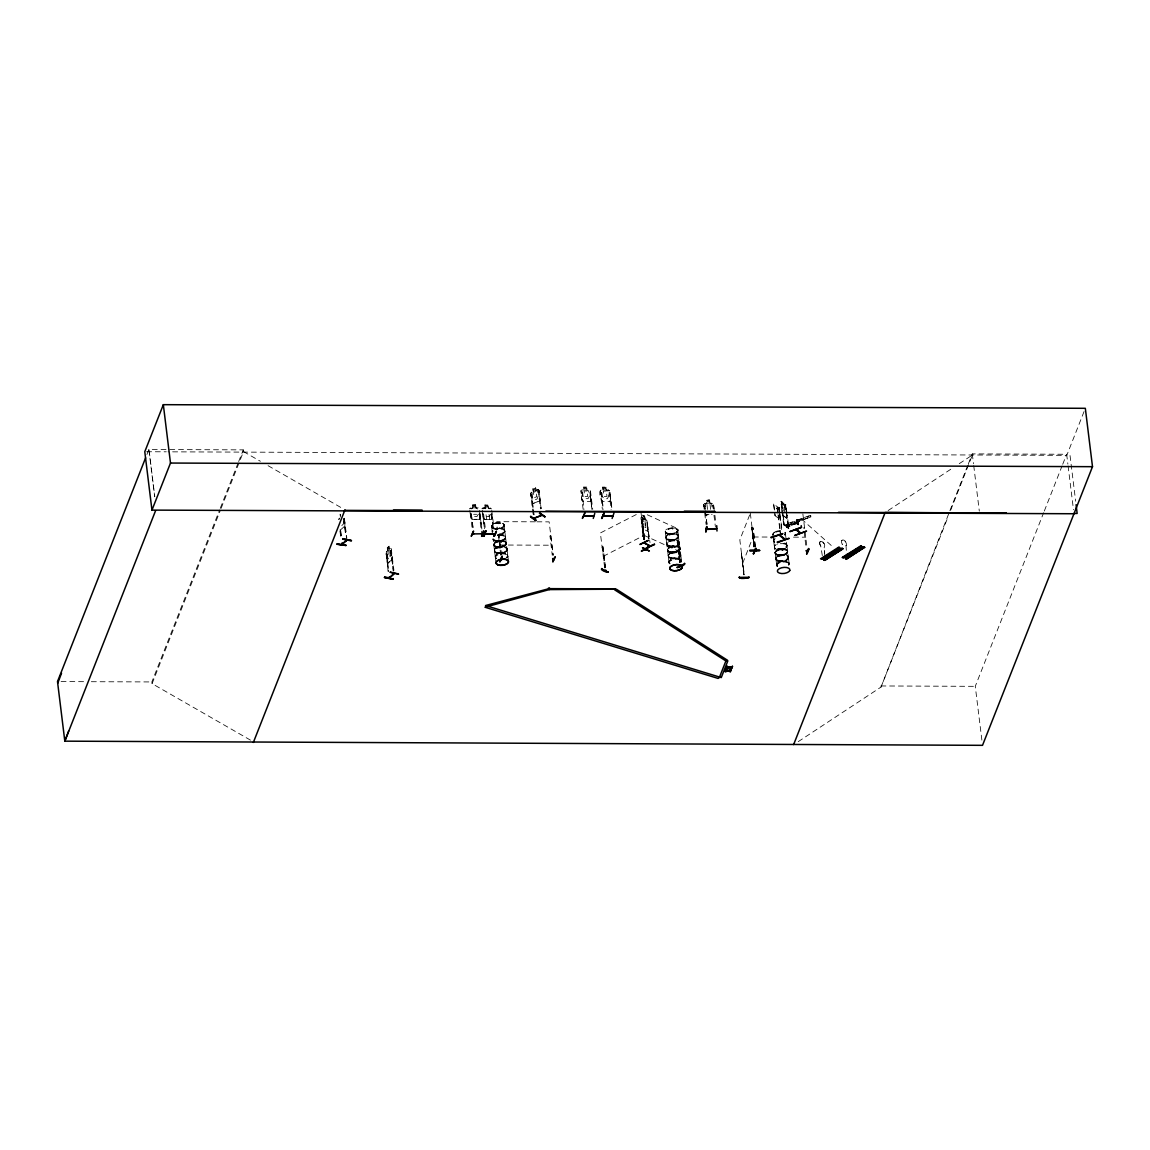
<?xml version="1.0" encoding="UTF-8"?>
<svg xmlns="http://www.w3.org/2000/svg" width="1150" height="1150" viewBox="0 0 1150 1150"><rect width="100%" height="100%" fill="white"/><g stroke="black" fill="none" stroke-linecap="round" stroke-linejoin="round"><path stroke-width="0.75" stroke-dasharray="5 3.75" d="M507.15 549.226L507.021 550.16A6.368 3.076 -7 0 0 498.769 547.386L498.654 546.825A6.282 3.033 -7 0 1 506.834 549.456A6.282 3.033 -7 0 1 496.584 552.115A6.282 3.033 -7 0 1 498.698 546.724L498.482 546.71M668.495 557.017L668.265 555.076M781.411 555.177L780.275 554.458L780.102 555.508A6.368 3.076 -7 0 1 788.354 558.296L788.023 556.255M789.101 564.894L788.943 562.896M797.741 521.194L797.108 520.677M493.666 544.712L494.026 545.761M506.431 543.346C504.448 538.947 496.283 540.141 493.767 543.792L493.695 544.971M670.464 534.348C649.304 526.858 696.296 526.269 670.292 534.348A6.368 3.076 -7 0 0 668.078 539.81A6.368 3.076 -7 0 0 678.471 537.122L678.514 537.036A6.368 3.076 -7 0 0 670.234 534.348M680.124 548.435L680.009 549.513M772.771 534.736L774.367 532.22L780.376 530.653A6.282 3.033 -7 0 0 772.886 534.577L773.576 540.083M774.999 552.776L775.359 553.869M494.486 550.347L493.134 539.307M495.276 556.787L494.586 551.195M504.807 531.329L505.54 536.949A6.368 3.076 -7 0 1 500.293 541.19A6.368 3.076 -7 0 1 493.005 539.005M505.598 537.711L506.978 548.78M679.334 542.973L680.671 554.027M680.786 554.961L681.476 560.51M775.819 558.44L774.467 547.414M786.945 545.876L788.311 556.873M340.774 529.661L344.799 526.067L344.612 519.642M386.544 551.54L387.952 563.155L392.078 559.576L392.251 556.241M786.787 515.689L786.6 518.262L782.92 515.286M704.734 506.058L703.829 506.129L704.734 506.058L705.151 509.393M706.661 503.168L703.512 504.433L704.073 509.062M712.756 505.267L713.647 505.195L712.756 505.267L713.144 508.774M504.807 531.228L504.764 531.803M507.078 549.542L507.783 555.249M507.869 555.982L508.473 561.2M668.207 555.694L666.827 544.539M788.483 557.391L788.339 558.325A6.368 3.076 -7 0 1 777.946 560.999A6.368 3.076 -7 0 1 780.102 555.522M647.565 531.142L647.838 528.684M665.936 537.366L665.304 531.774M668.984 562.178L668.265 556.399M492.214 532.033L492.315 531.228M495.966 528.669L496.714 527.994M496.024 528.784L497.864 528.31L497.001 529.014M496.987 528.885L497.174 527.965M498.741 523.164L498.971 523.149M499.747 546.581L498.597 546.854M498.942 546.322L499.387 547.184M499.848 546.811L499.258 547.371L499.819 546.624M500.768 542.225L501.63 542.067M501.616 541.837L501.285 542.081M497.361 535.253A6.282 3.033 -7 0 0 504.821 531.76L504.462 529.834M505.54 538.243L505.31 536.317M504.836 545.819L506.316 544.223L506.072 542.283M670.393 534.161L670.579 533.255L671.528 533.988M670.508 534.103L671.571 533.629M671.212 533.528L670.464 533.614M672.247 528.655L672.764 529.187M672.678 551.842C670.551 553.279 673.799 550.577 673.785 552.359M672.52 552.503L672.348 552.388A6.368 3.076 -7 0 1 680.685 555.148A6.368 3.076 -7 0 1 670.292 557.851A6.368 3.076 -7 0 1 672.448 552.388L679.449 550.131M672.75 552.288L673.138 551.655M673.828 551.986L672.98 552.704M674.604 547.572L675.251 547.041M679.492 550.361L679.794 547.601M669.314 563.486L669.314 563.486A6.368 3.076 -7 0 1 674.892 558.842A6.368 3.076 -7 0 1 681.519 561.933L681.274 560.007M773.648 539.451L773.893 541.492M775.114 551.928L775.028 553.107L775.646 551.109C778.651 548.521 785.867 547.098 787.779 551.482C785.45 547.501 778.751 548.78 775.704 551.353M779.571 555.163L780.879 555.004M782.69 549.729L781.957 550.261L783.006 550.131M782.776 550.318L782.173 549.801L782.992 549.988M781.957 550.088L782.417 550.261M787.664 552.331L787.736 551.181M495.348 556.197L495.607 558.196M507.811 556.614L507.552 554.688M539.925 497.921L539.408 501.127L532.752 503.657L530.639 493.508L533.241 491.395L532.048 492.948L532.709 498.309L534.391 500.063L537.021 499.043L538.143 496.196L537.481 490.834L535.957 490.418C536.015 482.914 534.405 492.962 537.913 489.497L538.991 490.216L541.061 508.458M494.5 549.858L494.816 551.712M504.778 531.746L504.793 531.717A6.282 3.033 -7 0 0 498.18 529.129M665.965 536.82L666.296 538.732M666.813 543.116L667.115 545.229M669.012 561.631L669.386 563.629M679.247 543.591L679.305 543.476A6.368 3.076 -7 0 0 671.025 540.788A6.368 3.076 -7 0 0 668.869 546.25A6.368 3.076 -7 0 0 679.262 543.562L678.946 541.535M774.381 546.077L774.741 548.047M775.905 557.851L776.193 559.935M775.919 559.274L776.911 566.274A6.368 3.076 -7 0 1 782.518 561.66A6.368 3.076 -7 0 1 789.144 564.736L789.173 564.664M343.778 521.238L343.203 524.299L341.607 525.723L340.457 524.199M786.902 546.379L786.499 542.182M469.832 510.37L470.566 516.594L472.032 519.455L479.622 519.426L480.154 516.566M479.622 519.426L480.269 516.58M482.971 516.436L484.394 519.369L491.956 519.441L492.617 516.537M583.136 509.335L580.764 490.906C582.259 487.873 579.701 499.603 583.151 501.529L590.712 501.573L590.338 490.993M590.712 501.573L591.387 498.654M610.621 498.726L609.96 501.644L602.384 501.616C600.789 498.41 598.173 492.732 601.019 489.972L608.523 490.001L609.687 491.036L612.001 509.45M642.577 527.951L645.107 519.096M506.992 550.217L506.992 550.261A6.368 3.076 -7 0 1 496.613 552.863A6.368 3.076 -7 0 1 498.769 547.386L504.821 545.833M338.79 519.584L339.365 518.061L338.948 519.599M678.457 537.151L678.227 535.196M493.796 544.079L498.022 541.305L505.324 541.837M506.316 544.223L505.741 544.784M680.024 549.542L679.995 549.197A6.296 3.048 -7 0 1 669.602 551.77A6.296 3.048 -7 0 1 671.729 546.365L676.531 546.063L679.765 547.572M672.146 552.446L672.477 552.69A6.368 3.076 -7 0 1 680.728 555.479L680.484 553.567M146.912 454.509L148.896 449.492L243.268 449.866L243.484 451.576L220.958 508.746M250.499 740.14L152.088 683.646L151.872 681.936L219.592 509.967M220.254 508.3L238.007 463.22M238.668 461.552L243.268 449.866M152.088 683.646L220.311 510.413M470.709 507.912L469.617 508.875L472.751 507.826L472.391 504.951L475.611 504.965L475.942 507.897L479.291 508.933M475.611 504.965L472.363 505.008M478.17 507.84L470.637 507.869M581.152 492.488L582.044 492.488L584.027 509.349M586.716 487.097L583.51 487.025L583.956 490.058L582.461 491.007L583.122 496.369L585.019 498.669L588.024 498.683L589.361 496.397L588.699 491.036L586.974 490.058L586.73 487.039M591.876 509.378L589.893 492.516L591.934 509.206M590.712 492.703L589.821 492.689M601.004 490.029L600.099 491.079L602.384 509.421M600.401 492.559L601.292 492.559L603.333 509.249M603.103 489.972L602.758 487.111L605.978 487.111L606.337 489.986M601.292 492.559L603.261 509.421M605.949 487.169L606.208 490.144L607.947 491.107L608.594 496.469L607.272 498.755L604.268 498.755L602.37 496.441L601.709 491.079L603.204 490.13L602.758 487.111M608.523 490.001L609.687 491.036M609.946 492.775L609.069 492.775L611.11 509.45M749.656 514.956L739.838 539.882L744.136 574.842M742.699 563.241L753.178 536.633M798.201 741.664L881.029 687.067L949.282 512.325M949.929 510.658L967.682 465.577M968.343 463.91L972.282 453.891L1066.668 454.264L1067.876 464.126M881.029 687.067L948.103 516.767M950.719 510.082L972.426 454.983L957.634 464.744M981.884 740.126L975.272 686.334L1043.654 512.699M1044.315 511.031L1062.068 465.951M1062.715 464.284L1066.668 454.264M1084.047 411.556L1066.797 455.357L168.072 451.821M500.724 555.062L498.467 535.842L499.344 535.857L501.616 555.062M499.344 535.857L498.396 536.015M549.988 536.044L550.864 536.058L549.988 536.044L552.244 555.263M753.868 546.969L751.712 527.476L754.213 546.969M743.791 574.842L741.419 553.624L744.309 574.396M482.022 508.731L483.029 507.725L490.461 507.941M485.084 507.797L482.109 508.817M484.394 519.369L491.956 519.441M491.639 508.889L488.189 507.826L487.974 504.893L484.739 504.922L485.329 508.846L488.319 508.875L487.859 505.051L484.854 505.022M478.242 514.309L476.905 516.609L473.901 516.594L472.003 514.294M490.59 514.251L489.268 516.537L486.263 516.508L484.38 514.194M531.458 492.171L530.495 493.451L533.456 516.867M671.456 533.887L670.723 534.333M679.463 550.102L679.995 549.283A6.282 3.033 -7 0 0 671.758 546.581L667.518 549.384L668.509 551.727M772.915 533.83L774.381 532.249M780.002 531.846L780.347 531.314A6.253 3.019 -7 0 0 773.001 535.124M784.861 534.808L785.191 532.306L785.479 533.082M780.275 555.349L780.62 554.458M787.506 552.144A6.282 3.033 -7 0 1 777.256 554.803A6.282 3.033 -7 0 1 779.384 549.456A6.282 3.033 -7 0 1 787.52 552.173L787.534 552.144A6.282 3.033 -7 0 1 777.256 554.832A6.282 3.033 -7 0 1 779.369 549.413A6.282 3.033 -7 0 1 787.506 552.144L784.918 554.616L780.174 555.522M781.928 512.038L780.979 504.318C783.984 502.852 787.333 509.867 786.471 512.67M781.037 504.404L781.511 503.714L782.618 504.663L781.842 505.022M647.91 528.741L647.608 531.271L642.836 528.756L640.866 517.802L641.542 517.126L642.936 517.96L642.505 514.941L644.532 516.019L645.883 520.49L645.811 527.62L643.914 526.614L642.606 523.782M387.306 547.688L389.117 546.164L389.419 549.183L390.396 549.384L391.058 554.746L390.482 557.808L388.872 559.245L387.737 557.707L387.306 547.688L387.651 550.548M386.573 551.626L390.641 548.004L391.302 548.536L390.641 548.004M388.082 571.421L386.515 554.329L388.858 571.061M390.684 550.591L391.46 550.232L390.684 550.591L393.559 573.951M386.802 554.386L386.041 554.746M387.981 563.011L392.078 559.576M498.223 528.899L496.584 529C521.424 522.776 479.507 519.441 495.018 528.914A6.268 3.033 -7 0 1 504.361 529.532A6.268 3.033 -7 0 1 498.856 534.074M498.353 523.753L499.143 523.595M496.412 528.468L497.519 528.339M505.727 544.812L498.439 547.127M670.163 533.686A6.282 3.033 -7 0 0 668.049 539.062A6.282 3.033 -7 0 0 678.299 536.418A6.282 3.033 -7 0 0 670.163 533.686L669.976 533.744M670.436 533.312L671.226 533.672M679.477 550.39L672.549 552.704A6.368 3.076 -7 0 0 670.335 558.181A6.368 3.076 -7 0 0 680.728 555.479M786.14 553.696L787.074 552.949M888.116 510.557L951.711 468.639M822.322 555.622L820.697 545.819A3.364 2.07 57.5 0 1 820.051 541.779L820.194 541.693A3.364 2.07 57.5 0 1 823.702 542.901A3.364 2.07 57.5 0 1 824.205 547.041L824.708 553.366M820.554 545.905L820.697 545.819A3.364 2.07 57.5 0 1 820.194 541.693M824.809 556.614L824.205 547.041M842.001 540.327A3.364 2.07 57.5 0 0 842.504 544.453L842.361 544.539A3.364 2.07 57.5 0 1 841.857 540.414L842.001 540.327A3.364 2.07 57.5 0 1 845.509 541.535A3.364 2.07 57.5 0 1 846.026 545.661L846.63 555.249M845.883 545.747L846.026 545.661A3.364 2.07 57.5 0 0 845.379 541.621A3.364 2.07 57.5 0 0 841.857 540.414M471.342 508.918L472.837 507.969L472.506 505.051M483.719 508.832L485.199 507.897M644.647 538.401C643.669 521.137 640.277 523.624 643.497 538.818M677.192 542.081L678.04 542.225L677.192 542.081L679.736 562.853M493.062 524.098L494.299 523.451M498.812 546.566L499.387 546.423M786.126 553.711L779.671 555.177M636.266 514.553L600.372 532.967L604.67 567.928M603.247 556.312L643.827 535.512M642.002 526.7L643.166 526.283M603.031 546.911L602.111 547.156L603.031 546.911L605.576 567.683M641.499 517.284L647.048 520.993L649.319 539.451M649.046 539.019L647.048 520.993M642.864 528.741L641.959 525.507M641.254 519.541L642.088 519.714L641.254 519.541L643.712 539.566M648.773 539.149L646.99 522.344L650.009 542.656M647.551 522.632L646.717 522.474M642.85 517.989L641.944 518.42L644.546 539.724M532.824 488.477L533.341 491.452L532.824 488.477L535.699 487.413M537.956 489.541L531.357 492.056M531.573 494.874L530.624 495.046L531.573 494.874L533.212 508.214M538.243 492.085L539.192 491.912L538.243 492.085L540.471 508.889M532.809 503.527L539.336 501.055M679.923 549.326L679.952 549.326A6.282 3.033 -7 0 0 671.758 546.609A6.282 3.033 -7 0 0 669.631 551.971A6.282 3.033 -7 0 0 679.894 549.326A6.282 3.033 -7 0 1 669.631 551.971A6.282 3.033 -7 0 1 671.758 546.609L679.046 547.156M788.21 526.039L788.526 528.554L783.624 524.745L781.224 501.213L783.136 513.259M773.677 504.059L775.1 515.746L773.677 504.059L778.751 507.811L780.002 519.556L779.398 514.553M781.698 501.587L780.864 501.342M782.201 501.644L782.618 504.663L782.201 501.644L785.263 506.618M783.725 502.938L785.277 510.126M777.788 513.044L777.055 507.826L778.881 507.164L779.542 509.048L777.242 509.349L779.542 509.048M785.766 509.68L785.508 504.534L787.031 513.259M777.156 507.897L779.269 507.581L782 529.906M785.982 504.908L785.148 504.677M776.581 508.645L777.414 508.501L776.71 508.76M785.896 508.041L786.701 515.732M783.869 522.617L783.955 523.192M796.619 519.642C798.042 518.765 796.318 527.304 797.856 529.23M783.624 524.745L789.015 528.382M797.913 520.102L797.424 520.274M798.416 522.977L786.773 527.261L786.154 524.184L810.462 515.301M810.879 516.911L786.341 525.636L810.879 516.911L810.707 515.459L786.154 524.616L786.456 527.045L798.387 522.531L786.787 527.318L786.154 524.184M786.586 525.794L810.865 516.867M798.114 522.33L786.456 526.614L798.373 522.56M786.643 524.803C788.339 523.336 786.873 528.353 788.9 528.296L787.232 514.927M706.431 500.379L709.607 499.991L706.316 500.293L706.79 503.254L705.266 504.332L705.755 508.357M704.605 503.427L712.152 502.838M709.018 514.582L705.928 514.913L712.109 514.438M146.582 451.734L166.276 451.806M581.756 489.943L589.289 489.929L590.439 490.949L592.753 509.378M473.613 514.294L476.632 514.309M479.521 519.34L472.118 519.311L470.695 516.523M535.152 521.812L496.714 521.654L497.202 528.267M536.892 521.812L549.125 521.856L553.207 555.091M753.322 536.992L769.034 537.05M793.5 537.151L805.719 537.194M499.589 545.014L551.986 545.215M61.065 681.576L84.209 681.677M91.339 681.706L151.872 681.936M880.9 685.961L975.272 686.334M670.536 534.175L670.163 534.089A6.368 3.076 -7 0 1 678.428 536.791L679.233 542.168M496.599 528.583L495.018 528.914M780.419 555.349L775.373 553.898M780.347 555.522L777.242 555.091M672.994 551.641L673.713 551.885M672.793 552.546C667.058 553.711 665.447 546.782 671.701 546.365A6.296 3.048 -7 0 1 679.866 549.111L679.952 549.154M672.721 552.719L669.616 552.273M501.285 540.917L504.217 541.348M498.999 547.386L493.997 545.503M340.026 514.165L340.457 517.083M344.986 522.732L344.799 526.067M386.055 553.107L388.384 571.492M387.004 560.812L387.952 563.155M784.185 549.168L785.551 549.484M498.726 547.055A6.368 3.076 -7 0 1 506.963 549.829A6.368 3.076 -7 0 1 496.57 552.518A6.368 3.076 -7 0 1 498.726 547.055L495.866 546.696A6.282 3.033 -7 0 1 498.036 541.262A6.282 3.033 -7 0 1 506.173 543.993L506.259 543.849A6.282 3.033 -7 0 1 495.909 546.652M506.158 543.792A6.296 3.048 -7 0 1 495.88 546.451A6.296 3.048 -7 0 1 498.007 541.046A6.296 3.048 -7 0 1 506.158 543.792L506.23 543.835M647.277 514.769L676.301 528.037L680.383 561.258M643.684 535.181L679.176 551.382M777.213 555.091L775.344 553.639M668.509 551.77L669.602 552.273M492.545 528.051L493.637 528.554A6.296 3.048 -7 0 0 503.959 525.895A6.296 3.048 -7 0 0 495.808 523.164A6.296 3.048 -7 0 0 493.681 528.554M494.759 546.178L495.851 546.681M642.491 515.128L644.388 516.12L644.747 518.995L646.257 519.699M477.581 508.947L475.856 507.984L475.525 505.051M488.204 507.926L489.929 508.889M243.484 451.576L260.389 461.279M268.079 465.692L341.895 508.07M537.869 489.613L538.89 490.302M810.693 515.473L810.621 516.709M782.503 502.507L783.581 504.217L782.618 503.47M777.055 507.826L778.205 513.36M782.949 515.214L786.658 518.104M775.1 515.746L780.189 519.484M788.771 526.441L788.526 528.554M801.349 518.894L833.764 547.716M779.93 554.904L780.031 555.263A6.368 3.076 -7 0 1 788.311 557.966A6.368 3.076 -7 0 1 777.917 560.654A6.368 3.076 -7 0 1 780.059 555.191M496.067 528.669L496.512 529.014A6.368 3.076 -7 0 1 504.864 530.984A6.368 3.076 -7 0 1 497.303 534.923M505.339 541.88L506.086 542.512M494.989 529.187A6.368 3.076 -7 0 1 504.505 529.877L504.519 529.877A6.368 3.076 -7 0 1 498.913 534.491M493.321 539.781L492.948 538.933M646.171 519.671L646.961 521.036M506.676 548.119L507.136 549.082M581.814 498.611L583.208 501.443M788.828 562.681L789.274 563.687M789.116 563.414L788.426 557.865M773.648 540.874L774.367 546.451M666.008 538.027L666.727 543.619M495.334 557.52L496.024 562.767M665.174 531.918L665.505 532.68M505.526 536.878L505.526 536.906A6.368 3.076 -7 0 0 497.303 535.469M504.677 530.322L504.002 524.889M493.149 539.336L493.149 539.364A6.268 3.033 -7 0 0 500.322 541.521A6.268 3.033 -7 0 0 505.439 537.294A6.268 3.033 -7 0 0 497.375 535.886M785.508 504.534L788.541 528.425L785.982 511.362M1070.046 455.573L1075.652 501.184M1068.091 465.894L1073.482 509.752M972.282 453.891L973.504 463.766M973.719 465.52L979.311 511.132M802.858 513.849L804.698 528.856M805.029 531.501L806.941 547.069M804.137 531.487L805.977 547.242M797.856 520.102L798.503 524.889M797.64 519.886L798.215 524.716M797.309 519.671L798.028 525.148M797.094 519.469L798.258 529.086M796.907 519.829L798.086 529.417M787.491 526.743L787.189 524.314L787.419 526.686M784.803 512.181L784.142 506.819L782.647 505.655L783.308 511.017M783.337 514.927L784.171 525.176L782.46 511.218M785.335 533.025L786.011 538.416M781.224 501.213L782.503 510.384M778.881 507.164L781.598 529.589M778.579 507.883L779.182 512.886M778.406 515.085L780.936 535.684M778.004 514.769L780.534 535.368M755.421 546.868L753.077 527.836L752.186 527.821L753.077 527.836L755.349 547.041M750.318 513.288L754.458 547.041M751.712 527.476L754.055 546.509M741.419 553.624L743.978 574.396M713.647 505.195L714.049 508.702M714.883 515.214L715.889 523.724M714.308 511.391L713.374 503.628L709.852 502.967L709.607 499.991L709.852 503.01L711.62 503.844L712.267 509.206M713.977 515.286L715.415 526.959M710.628 509.335L709.967 503.973L706.905 504.203L707.566 509.579M704.749 505.885L705.166 509.22M705.367 510.887L707.006 524.227M705.352 511.06L706.991 524.4M703.628 504.404L706.086 524.472M677.724 530.207L678.399 535.613M677.781 542.354L680.124 561.401M677.451 541.952L679.995 562.709M640.952 512.152L644.273 539.853M641.527 519.412L643.986 539.436M610.018 492.603L612.073 509.277M602.801 546.796L605.36 567.568M602.341 547.256L604.886 568.028M550.793 536.231L553.136 555.263M538.933 490.188L541.233 508.588M533.413 509.881L534.232 516.566M531.386 494.744L533.025 508.084M533.241 509.766L534.06 516.436M498.353 534.994L500.796 554.889M491.754 510.399L494.098 528.942M491.438 513.748L493.278 528.756M491.366 513.921L493.206 528.928M491.582 526.441L492.229 531.875A6.268 3.033 -7 0 1 492.861 530.236M489.613 519.412L488.98 514.237L485.976 514.208L486.622 519.383M483.589 513.691L485.372 528.871M482.31 510.298L484.552 528.698M482.583 513.36L484.481 528.871M480.067 513.777L481.908 528.799M479.406 510.442L481.836 528.971M479.176 513.777L481.634 533.801M471.327 513.748L473.182 528.756M471.27 513.921L473.11 528.928M470.321 513.461L472.219 528.928M391.216 548.521L393.918 570.256M391.158 550.174L393.616 570.184M390.986 550.663L393.444 570.673M344.368 518.176L346.854 538.401M344.094 518.334L346.553 538.344M343.922 518.808L345.963 535.497M343.62 518.751L345.676 535.426M340.544 514.452L340.659 515.416M340.759 530.883L341.377 535.886M340.472 530.826L341.076 535.828M340.084 529.633L340.903 536.303M339.998 531.242L340.616 536.245M149.184 451.001L154.776 496.628M148.896 449.492L154.704 496.829M678.543 536.648L678.529 536.691A6.368 3.076 -7 0 1 668.035 539.479A6.368 3.076 -7 0 1 670.191 534.017M780.318 543.706A6.282 3.033 -7 0 1 786.715 547.026A6.282 3.033 -7 0 1 777.012 549.527A6.282 3.033 -7 0 1 777.242 544.511M783.481 543.303A6.368 3.076 -7 0 1 786.083 547.457A6.368 3.076 -7 0 1 776.926 549.197A6.368 3.076 -7 0 1 775.905 544.755M785.048 532.249A6.282 3.033 -7 0 1 784.731 534.621M785.076 532.824A6.253 3.019 -7 0 1 784.76 535.167M784.702 542.973A6.268 3.033 -7 0 1 785.608 546.983A6.268 3.033 -7 0 1 777.342 548.55A6.268 3.033 -7 0 1 774.999 544.812M784.818 543.303A6.368 3.076 -7 0 1 785.738 547.371A6.368 3.076 -7 0 1 777.342 548.967A6.368 3.076 -7 0 1 774.942 545.172M774.726 542.469A6.282 3.033 -7 0 1 775.229 538.703M774.568 541.794A6.368 3.076 -7 0 1 774.151 538.732M774.597 541.377A6.282 3.033 -7 0 1 773.663 539.178M774.611 542.124A6.368 3.076 -7 0 1 774.194 539.062M777.055 566.619A6.282 3.033 -7 0 1 782.575 562.077A6.282 3.033 -7 0 1 789.101 565.11M777.644 566.188A6.268 3.033 -7 0 1 782.431 560.999A6.268 3.033 -7 0 1 788.426 564.837M777.616 566.591A6.368 3.076 -7 0 1 782.474 561.329A6.368 3.076 -7 0 1 788.569 565.225M820.051 541.779A3.364 2.07 57.5 0 1 823.558 543.001A3.364 2.07 57.5 0 1 824.076 547.127M493.738 528.885A6.268 3.033 -7 0 1 494.399 523.997A6.268 3.033 -7 0 1 503.772 524.673A6.268 3.033 -7 0 1 498.266 529.216M492.329 531.746A6.368 3.076 -7 0 1 492.861 530.926M498.841 534.491A6.282 3.033 -7 0 1 505.425 536.461A6.368 3.076 -7 0 1 500.25 540.859A6.368 3.076 -7 0 1 492.962 538.674M493.321 539.048A6.282 3.033 -7 0 0 500.724 540.342A6.282 3.033 -7 0 0 505.425 536.461A6.368 3.076 -7 0 0 497.26 535.138M492.459 532.119A6.282 3.033 -7 0 1 492.976 531.314M492.171 532.234A6.368 3.076 -7 0 1 492.818 530.596M495.707 558.483A6.282 3.033 -7 0 1 502.047 553.869A6.282 3.033 -7 0 1 507.236 557.779M496.311 558.799A6.368 3.076 -7 0 1 501.184 553.524A6.368 3.076 -7 0 1 507.265 557.419M496.311 558.052A6.268 3.033 -7 0 1 497.605 553.854A6.268 3.033 -7 0 1 506.014 553.351A6.268 3.033 -7 0 1 506.187 557.448M496.268 558.469A6.368 3.076 -7 0 1 497.576 554.199A6.368 3.076 -7 0 1 506.129 553.682A6.368 3.076 -7 0 1 506.302 557.851M669.429 563.816A6.282 3.033 -7 0 1 674.949 559.259A6.282 3.033 -7 0 1 681.476 562.307M670.033 563.371A6.268 3.033 -7 0 1 674.82 558.196A6.268 3.033 -7 0 1 680.814 562.019M669.99 563.788A6.368 3.076 -7 0 1 674.849 558.512A6.368 3.076 -7 0 1 680.944 562.408M803.706 528.023L804.598 528.037L803.706 528.023M388.844 547.055L387.924 548.924L388.844 547.055M389.534 550.146L387.938 551.583L388.585 556.945L390.195 555.508L389.534 550.146M535.196 488.218L533.514 488.865L533.629 489.828L535.325 489.167L535.196 488.218M536.087 491.381L533.456 492.401L534.117 497.763L536.734 496.743L536.087 491.381M779.355 507.538L777.529 508.199L779.269 507.581M784.602 524.501L788.411 527.476L784.602 524.501M709.018 500.667L707.049 500.811L707.164 501.774L709.133 501.616L709.018 500.667M586.141 487.672L584.2 487.658L584.329 488.621L586.256 488.621L586.141 487.672M605.389 487.744L603.448 487.729L603.563 488.692L605.504 488.707L605.389 487.744M587.089 491.021L584.085 491.007L584.732 496.369L587.751 496.383L587.089 491.021M606.337 491.093L603.319 491.093L603.98 496.455L606.984 496.455L606.337 491.093M475.022 505.583L473.081 505.583L473.196 506.546L475.137 506.546L475.022 505.583M487.384 505.526L485.444 505.497L485.559 506.46L487.499 506.474L487.384 505.526M644.115 516.422L642.893 515.775L644.23 517.385L644.115 516.422M644.863 519.958L642.965 518.952L643.626 524.314L645.524 525.32L644.863 519.958M777.227 554.415A6.253 3.019 -7 0 0 787.419 551.784A6.253 3.019 -7 0 0 779.341 549.067A6.253 3.019 -7 0 0 777.227 554.415M777.357 555.378A6.253 3.019 -7 0 0 787.549 552.733A6.253 3.019 -7 0 0 779.456 550.016A6.253 3.019 -7 0 0 777.342 555.393A6.253 3.019 -7 0 0 787.563 552.747A6.253 3.019 -7 0 0 779.456 550.031A6.253 3.019 -7 0 0 777.357 555.378M778.061 561.329A6.268 3.033 -7 0 0 788.296 558.67A6.268 3.033 -7 0 0 780.174 555.939A6.268 3.033 -7 0 0 778.061 561.329M777.917 560.251A6.282 3.033 -7 0 0 788.181 557.592A6.282 3.033 -7 0 0 780.045 554.861A6.282 3.033 -7 0 0 777.917 560.251M493.666 528.324A6.268 3.033 -7 0 0 503.901 525.679A6.268 3.033 -7 0 0 495.794 522.948A6.268 3.033 -7 0 0 493.666 528.324M496.009 547.242A6.253 3.019 -7 0 0 506.201 544.597A6.253 3.019 -7 0 0 498.122 541.894A6.253 3.019 -7 0 0 496.009 547.242M495.938 546.926A6.296 3.048 -7 0 0 506.216 544.252A6.296 3.048 -7 0 0 498.065 541.521A6.296 3.048 -7 0 0 495.938 546.926M496.728 553.193A6.268 3.033 -7 0 0 506.963 550.534A6.268 3.033 -7 0 0 498.841 547.817A6.268 3.033 -7 0 0 496.728 553.193M668.969 546.595A6.282 3.033 -7 0 0 679.219 543.936A6.282 3.033 -7 0 0 671.097 541.204A6.282 3.033 -7 0 0 668.969 546.595M667.388 533.658A6.282 3.033 -7 0 0 677.637 530.998A6.282 3.033 -7 0 0 669.501 528.267A6.282 3.033 -7 0 0 667.388 533.658M669.616 551.612A6.253 3.019 -7 0 0 679.808 548.967A6.253 3.019 -7 0 0 671.729 546.25A6.253 3.019 -7 0 0 669.616 551.612M667.474 534.204A6.253 3.019 -7 0 0 677.666 531.559A6.253 3.019 -7 0 0 669.587 528.842A6.253 3.019 -7 0 0 667.474 534.204M667.402 533.873A6.296 3.048 -7 0 0 677.681 531.214A6.296 3.048 -7 0 0 669.53 528.482A6.296 3.048 -7 0 0 667.402 533.873M668.84 545.503A6.268 3.033 -7 0 0 679.075 542.857A6.268 3.033 -7 0 0 670.967 540.126A6.268 3.033 -7 0 0 668.84 545.503M668.193 540.141A6.268 3.033 -7 0 0 678.428 537.496A6.268 3.033 -7 0 0 670.306 534.764A6.268 3.033 -7 0 0 668.193 540.141M668.826 545.919A6.368 3.076 -7 0 0 679.219 543.231A6.368 3.076 -7 0 0 670.982 540.457A6.368 3.076 -7 0 0 668.826 545.919M669.731 552.561A6.253 3.019 -7 0 0 679.923 549.93A6.253 3.019 -7 0 0 671.844 547.213A6.253 3.019 -7 0 0 669.731 552.561M669.659 552.244A6.296 3.048 -7 0 0 679.923 549.585A6.296 3.048 -7 0 0 671.787 546.839A6.296 3.048 -7 0 0 669.659 552.244M670.436 558.512A6.268 3.033 -7 0 0 680.671 555.852A6.268 3.033 -7 0 0 672.563 553.136A6.268 3.033 -7 0 0 670.436 558.512M670.306 557.434A6.282 3.033 -7 0 0 680.556 554.774A6.282 3.033 -7 0 0 672.419 552.043A6.282 3.033 -7 0 0 670.306 557.434"/><path stroke-width="1.5" d="M706.776 526.93L705.87 531.904L706.661 526.47M706.675 526.858L705.884 531.861M716.996 531.027L716.738 525.679M345.934 545.057C338.761 545.617 329.604 542.11 345.949 545.459M393.214 578.565L392.984 579.312L384.445 577.473M754.371 551.267L755.852 551.166M341.55 544.611L346.682 539.997M347.142 540.054L346.236 540.486L346.15 539.523M389.649 576.898L389.663 577.789M389.246 578.191L394.364 573.649M749.096 577.027C749.814 577.918 738.401 579.83 739.292 576.955M739.321 577.415L749.167 577.516L739.234 577.702M608.192 571.679C608.566 573.332 599.898 570.199 601.723 568.546M601.709 568.934L608.134 572.154M607.818 572.355L601.378 569.164M648.945 546.94L641.413 550.879M648.931 547.328L641.47 551.367M536.015 519.872L535.613 520.533L530.783 516.192M530.811 516.594L535.613 520.49M473.239 531.286L471.241 536.346L473.671 531.228M483.92 536.202L485.976 530.811M502.147 556.298L499.632 561.775L502.076 556.341M584.775 513.346L582.36 518.42L584.804 512.943M602.054 518.42L603.994 513.058M755.938 548.766L753.365 553.754L755.881 548.291M753.811 553.682L755.809 548.32M755.392 548.751L753.365 553.754M57.716 683.273L61.554 673.181M68.655 731.069L64.817 741.161L982.517 745.329L1073.971 513.748L151.958 510.111L144.785 451.72L163.329 404.671L1085.327 408.308L1092.5 466.684L1073.971 513.748M145.604 457.844L57.5 681.562L64.817 741.161L155.552 510.758M151.958 510.111L170.487 463.048L163.329 404.671M253.359 742.454L344.971 509.838M472.851 533.959L473.886 533.758L472.779 533.974M481.606 536.374C484.394 524.659 484.725 535.296 481.548 535.9M482.137 536.331L484.064 531.329L481.663 536.259M549.499 587.909L549.211 589.605L484.955 607.214L718.117 678.428L719.354 677.58L725.894 660.948L727.519 660.273L616.328 589.188L549.211 589.605L548.464 588.038M593.673 516.048L584.143 515.818M593.271 518.434L594.78 513.389M604.052 513.015L601.608 518.492L604.023 513.389M603.089 516.091L612.907 515.904M612.102 518.477L613.956 513.101M730.509 670.982L730.423 671.873L728.108 671.025L725.233 671.844L725.319 670.982M727.605 670.349L725.88 670.191L725.966 669.314M731.788 667.747L731.688 668.624L729.387 667.791L726.498 668.61L726.584 667.747M728.884 667.115L727.145 666.957L727.246 666.08M728.683 670.335L731.084 670.177L731.17 669.3M729.962 667.086L732.363 666.928L732.449 666.066M793.629 744.582L885.155 512.512L1006.193 513.116M484.021 536.274L485.918 530.84M485.07 533.701L494.802 533.945M493.824 536.346L496.397 531.372L493.954 536.288M494.356 536.303L496.397 531.343M502.104 556.715L500.178 561.775M501.228 559.202L502.248 559.374L501.17 559.403M553.768 559.576C551.181 560.251 555.191 557.908 553.639 559.374M553.624 559.59L552.604 558.957L553.553 558.497M555.306 556.945L552.791 561.991L554.947 556.945M749.872 550.735L759.791 550.534L749.8 550.261M755.881 551.353L754.961 551.181M807.458 550.534L806.308 550.706L807.501 551.554M806.337 550.951L806.366 550.534M806.567 553.84C813.611 538.286 802.628 565.139 808.479 548.492M649.606 545.876L650.497 545.991L644.747 543.231M393.185 579.054L384.431 577.559M342.398 544.281L341.852 543.346M346.265 540.414L346.481 539.652M347.07 540.098L341.924 544.64L342.355 543.332M604.9 570.544L605.978 570.227L605.36 570.601M644.92 549.988L645.481 549.355M821.531 559.044L839.457 547.587M823.716 559.82L841.872 548.09L842.936 548.78L824.78 560.366L823.975 560.093L842.361 548.607M823.788 559.849L824.78 560.366M842.404 557.534L861.479 546.106L843.036 557.736M864.728 547.429L863.679 546.71L845.883 558.742M864.153 547.199L846.558 559.001L864.656 547.4M706.819 529.273L716.622 528.54M337.166 544.051L345.992 545.546M351.239 540.874L342.686 539.12L351.181 540.385M393.99 573.534L388.844 578.148M533.399 518.434L541.923 515.085M542.153 515.258L533.571 518.564M389.232 577.702L389.332 576.783L389.721 577.688M482.626 533.801L481.462 533.974L482.554 533.974M552.747 559.403L552.863 558.497L552.805 559.59M820.496 558.857L838.896 547.041L839.946 547.745L821.804 559.331M824.234 560.179L842.576 548.492M824.708 560.352L842.878 548.809M842.318 557.477L860.761 545.862M843.539 557.923L861.753 546.365M845.293 558.526L863.664 546.868M863.995 547.184L845.868 558.756M846.026 558.771L864.469 547.156M342.01 544.209L342.053 543.26M642.908 547.889L649.376 551.023L642.462 547.659M645.15 550.16L645.653 549.772M593.544 516.062L584.042 516.034M612.777 516.149L603.29 516.12M485.171 533.701L494.586 533.988M647.809 540.744L639.903 544.482L648.097 540.442M646.458 547.946L654.623 544.352L646.717 548.09M646.415 547.86L654.379 544.209M539.465 513.303L545.114 516.781L539.925 513.072M682.151 567.712A6.282 3.033 -7 0 0 674.015 564.981A6.282 3.033 -7 0 0 671.887 570.371A6.282 3.033 -7 0 0 682.137 567.683A6.282 3.033 -7 0 0 674.001 564.952A6.282 3.033 -7 0 0 671.887 570.342A6.282 3.033 -7 0 0 682.151 567.712L682.18 567.496M789.762 570.486A6.282 3.033 -7 0 0 781.626 567.755A6.282 3.033 -7 0 0 779.513 573.146A6.282 3.033 -7 0 0 789.762 570.486L789.82 570.501M770.902 537.194L782.891 533.6L771.219 537.855M789.992 531.53L801.665 527.289L790.007 531.587M797.985 530.84L798.258 531.041M798.531 531.257L798.804 531.473M794.894 535.339L806.567 531.113L794.909 535.397M777.486 542.728L788.886 538.272M727.303 666.554L729.574 667.388L732.507 666.554M726.038 669.803L728.309 670.622L731.227 669.789M726.656 668.222L728.942 667.604M725.377 671.471L727.663 670.838M548.564 588.771L485.544 605.533L721.266 677.58L727.806 660.962L725.894 660.948L614.718 589.864L615.092 588.901L549.585 588.642M706.603 529.489L716.508 528.727M650.095 546.121L644.115 542.901M170.487 463.048L1092.5 466.684M393.444 510.025L422.165 510.14M684.293 511.175L714.811 511.29M1073.841 513.446L1077.148 513.461L1076.084 504.692M344.756 510.384L421.949 510.686M545.833 511.175L714.596 511.836M838.479 512.325L1006.236 512.986M472.837 533.931L482.497 533.787M749.872 550.62L759.618 550.318M807.458 551.382C804.727 551.253 808.824 551.842 807.343 550.519M539.537 513.202L544.769 516.911M351.526 540.615L342.628 538.631M398.547 574.267L389.936 572.154L398.446 573.908M393.271 579.054L384.661 576.811M730.02 667.575L731.846 668.236M728.755 670.809L730.581 671.471M684.552 563.227C686.507 564.851 676.904 568.689 677.019 567.151M530.452 516.753L535.641 520.461M796.087 529.345L800.716 532.953M795.599 529.532L800.227 533.126M789.159 538.473L777.17 542.067M684.667 563.658L677.163 567.626M801.219 525.622L801.392 527.088M785.062 539.221L779.039 534.52M784.544 539.35L778.55 534.692M486.105 605.633L486.191 606.366M346.581 539.609L346.725 540.471M498.166 565.009A6.282 3.033 -7 0 0 508.415 562.35A6.282 3.033 -7 0 0 500.293 559.633A6.282 3.033 -7 0 0 498.166 565.009M498.137 564.808A6.296 3.048 -7 0 0 508.401 562.149A6.296 3.048 -7 0 0 500.264 559.418A6.296 3.048 -7 0 0 498.137 564.808"/></g></svg>
